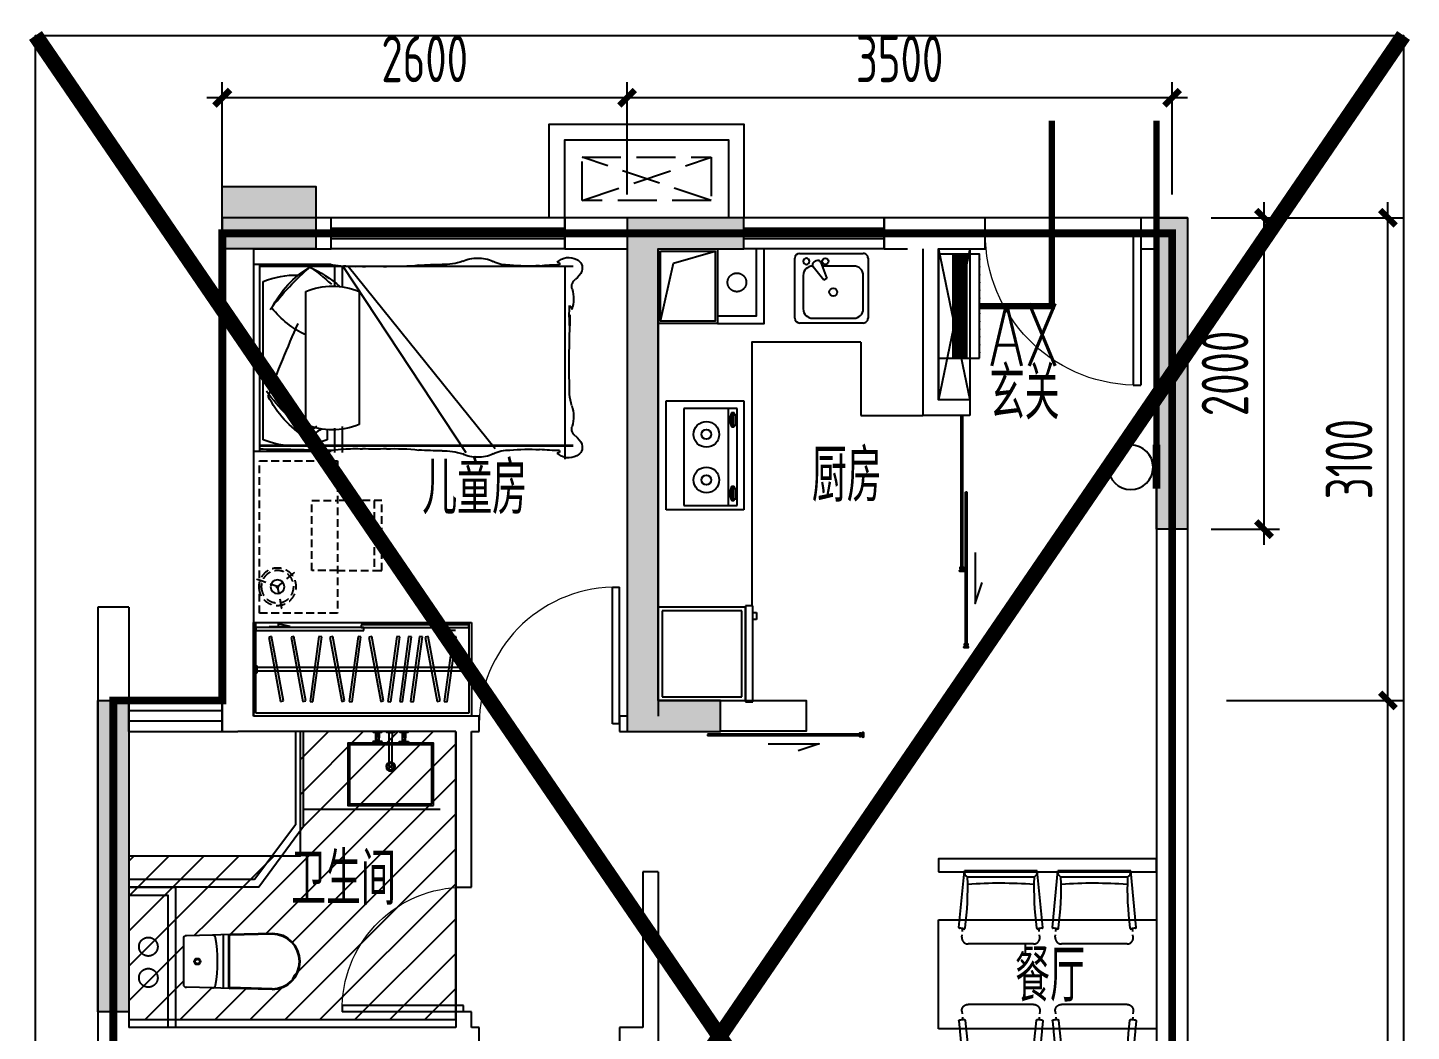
# Model space of a CAD drawing. Header units: millimetres. Extents: x -650 to 31581, y -2936 to 10021.
# Drawn here: x -650 to 8236, y 3575 to 10021 of the extents above; entities that cross this region are included whole.
import ezdxf

# ---------------------------------------------------------------- set-up
doc = ezdxf.new("R2010")
doc.units = ezdxf.units.MM
doc.header["$LTSCALE"] = 1000
for name, pattern in [('1', [0.375, 0.25, -0.125]), ('DASH', [0.35, 0.25, -0.1]), ('PS', [3200, 1500, -200, 1500])]:
    doc.linetypes.add(name, pattern=pattern)
doc.layers.get('0').update_dxf_attribs({"linetype": 'CONTINUOUS'})
doc.layers.get('Defpoints').update_dxf_attribs({"color": 6, "linetype": 'CONTINUOUS'})
for name, color, linetype in [('!PboFF-Lamps', 9, 'CONTINUOUS'), ('0p-洞填充', 1, 'CONTINUOUS'), ('_弱电导线层', 4, 'CONTINUOUS'), ('_弱电设备层', 6, 'CONTINUOUS'), ('_强电导线层', 3, 'CONTINUOUS'), ('_电气辅助层', 5, 'CONTINUOUS'), ('A-Lvtry', 5, 'CONTINUOUS'), ('A-烟气道', 105, 'CONTINUOUS'), ('A-空调室外机', 5, 'DASH'), ('A-降板区域', 251, 'CONTINUOUS'), ('DIM', 3, 'CONTINUOUS'), ('P-Furniture(活动家具)', 134, 'CONTINUOUS'), ('PS', 6, 'PS'), ('PUB_HATCH', 8, 'CONTINUOUS'), ('PUB_TEXT', 7, 'CONTINUOUS'), ('WALL', 2, 'CONTINUOUS'), ('WINDOW', 4, 'CONTINUOUS'), ('剪力墙', 6, 'CONTINUOUS'), ('商业', 2, 'CONTINUOUS'), ('家具', 8, 'CONTINUOUS'), ('栏杆', 142, 'CONTINUOUS'), ('门', 9, 'CONTINUOUS')]:
    doc.layers.add(name, color=color, linetype=linetype)
doc.layers.add('A-area', color=23, linetype='CONTINUOUS', plot=False)
doc.layers.add('A-FUR', color=8, linetype='CONTINUOUS', plot=False)
doc.styles.get("Standard").update_dxf_attribs({"font": 'tssdeng.shx', "bigfont": 'tssdchn.shx'})
doc.styles.add('Z1', font='romans1.shx', dxfattribs={"width": 0.7, "height": 521.964445, "bigfont": 'hztxt.shx'})
doc.styles.add('ZZ', font='tssdeng.shx', dxfattribs={"width": 0.7, "bigfont": 'tssdchn.shx'})
doc.dimstyles.new('TSSD_100_100', dxfattribs={"dimtxt": 300, "dimasz": 100, "dimexe": 100, "dimexo": 250, "dimgap": 100, "dimtad": 1, "dimdec": 0, "dimzin": 0, "dimdsep": 46, "dimtxsty": 'ZZ', "dimblk": 'ARCHTICK', "dimcen": 0, "dimdle": 100, "dimclrd": 256, "dimclrt": 7, "dimadec": 0, "dimazin": 0, "dimtfac": 1, "dimtdec": 0, "dimtix": 1, "dimtmove": 2, "dimatfit": 3, "dimfxl": 0, "dimtolj": 1, "dimtzin": 0, "dimarcsym": 0})

# ---------------------------------------------------------------- blocks, each defined once
blk = doc.blocks.new('u5g')
at = {"color": 8, "linetype": 'DASH', "ltscale": 20}
for p, q in [((10502.8, 151826.4), (10512.8, 151826.4)), ((10512.8, 151826.4), (10512.8, 151776.4)), ((12187.8, 151826.4), (12177.7, 151826.4)), ((12177.7, 151826.4), (12177.7, 151776.4)), ((10502.8, 151776.4), (10512.8, 151776.4)), ((12177.7, 151813.9), (10512.8, 151813.9)), ((12177.7, 151788.9), (10512.8, 151788.9)), ((12187.8, 151776.4), (12177.7, 151776.4))]:
    blk.add_line(p, q, dxfattribs=at)
at = {"color": 8, "ltscale": 20}
for p, q in [((11917.6, 151531.4), (12012.7, 151550.3)), ((12082.8, 151531.4), (11917.6, 151531.4)), ((12012.7, 151550.3), (12012.7, 151531.4)), ((10607.7, 151503.4), (10772.9, 151503.4)), ((10772.9, 151503.4), (10677.8, 151484.5)), ((10677.8, 151484.5), (10677.8, 151503.4))]:
    blk.add_line(p, q, dxfattribs=at)
at = {"linetype": 'DASH', "ltscale": 20}
for points in [[(12207.8, 152126.4), (10482.8, 152126.4), (10482.8, 151476.4), (12207.8, 151476.4)], [(10502.8, 151531.4), (11355.3, 151531.4), (11355.3, 151511.4), (10502.8, 151511.4)], [(11335.3, 151511.4), (12187.8, 151511.4), (12187.8, 151491.4), (11335.3, 151491.4)]]:
    blk.add_lwpolyline(points, close=True, dxfattribs=at)
blk.add_lwpolyline([(12187.8, 151476.4), (12187.8, 152106.4), (10502.8, 152106.4), (10502.8, 151476.4)], dxfattribs=at)
at = {"color": 8, "linetype": 'DASH', "ltscale": 20}
for points in [[(10603.3, 151578.7), (10696.8, 152026.6), (10719.8, 152021.8), (10626.3, 151573.9)], [(10780.1, 151578.7), (10873.6, 152026.6), (10896.6, 152021.8), (10803.1, 151573.9)], [(11001.3, 151572.3), (10930.5, 152024.3), (10953.7, 152028), (11024.5, 151576)], [(11087.5, 151578.7), (11181, 152026.6), (11204, 152021.8), (11110.4, 151573.9)], [(11310.5, 151572.3), (11239.7, 152024.3), (11262.9, 152028), (11333.7, 151576)], [(11396.6, 151578.7), (11490.1, 152026.6), (11513.1, 152021.8), (11419.6, 151573.9)], [(11617.8, 151572.3), (11547, 152024.3), (11570.2, 152028), (11641, 151576)], [(11711, 151572.3), (11640.2, 152024.3), (11663.4, 152028), (11734.2, 151576)], [(11796.6, 151572.3), (11725.8, 152024.3), (11749, 152028), (11819.8, 151576)], [(11842.7, 151578.7), (11936.3, 152026.6), (11959.3, 152021.8), (11865.7, 151573.9)], [(12064, 151572.3), (11993.2, 152024.3), (12016.4, 152028), (12087.2, 151576)]]:
    blk.add_lwpolyline(points, close=True, dxfattribs=at)
blk = doc.blocks.new('QWER34324')
at = {"layer": 'A-FUR'}
for p, q in [((-500, 0), (0, 0)), ((-40, -1200), (-40, 0)), ((-40, 0), (0, 0)), ((0, 0), (0, -1200)), ((-40, -11.5), (-2054.4, -11.5)), ((-40, -11.5), (-2054.4, -11.5)), ((-1999.7, -11.5), (-1999.7, -1251.2)), ((-608.2, -11.5), (-1552.4, -1182.5)), ((-575.1, -11.5), (-1363.6, -1208.2)), ((-570.6, -11.5), (-570.6, -144)), ((-519.8, -11.5), (-519.8, -134.5)), ((-678.3, -172.7), (-678.3, -1028.2)), ((-336.3, -1028.2), (-336.3, -172.7)), ((-63, -1125.7), (-63, -109.1)), ((-570.6, -1040.9), (-570.6, -1208.2)), ((-519.8, -1050.4), (-519.8, -1208.2)), ((-473.4, -1060.8), (-473.4, -1125.7)), ((-40, -1161.5), (-2054.4, -1161.5)), ((-40, -1165.5), (-2054.4, -1165.5)), ((0, -1200), (-500, -1200)), ((0, -1200), (-40, -1200))]:
    blk.add_line(p, q, dxfattribs=at)
for centre, radius, start, end in [((-2050.6, -24), 61.8, 114.65516, 197.05817), ((-2025.4, -60.8), 106, 45.78413, 118.72126), ((-1950.6, -0.8), 16, 93.39574, 183.44183), ((-1636.1, 205.2), 209.3, 267.15615, 297.45765), ((-1447.1, -169), 209.9, 87.96316, 116.12762), ((-1430.8, -151), 192, 63.04698, 92.64916), ((-1225.8, 355.3), 355.3, 250.60635, 272.32801), ((-1221.3, -2275.3), 2275.6, 85.96877, 89.74947), ((-1983, 13.6), 138.4, 203.70607, 231.95597), ((-1965.7, -1216.9), 1215.2, 83.96781, 90.04075), ((-1770.2, 1149.8), 1160.2, 266.64954, 276.11997), ((-909.2, 1295.3), 1309.4, 263.33019, 272.35813), ((-778.2, -1523.7), 1512.6, 87.0776, 92.9224), ((-655.9, 791.2), 805.5, 266.782, 275.59148), ((-480.7, -586.2), 583.8, 86.03666, 99.53314), ((-58.4, -703), 749.3, 113.83469, 131.46224), ((532.5, -1280), 1548.8, 124.57489, 131.88808), ((-774.9, -21402.4), 21401.2, 88.49238, 89.10433), ((-1546.8, -1386.7), 1810.6, 37.31306, 49.42063), ((-689.8, -564.3), 637.9, 26.40883, 59.00025), ((-268.2, -607.5), 539, 67.62117, 92.10241), ((-160, -2948.1), 2939.9, 87.66163, 91.01156), ((-2098.3, -139.8), 53.6, 340.23108, 55.86441), ((-1819.9, -219), 236, 164.99871, 197.18078), ((-507.3, -588.1), 449.1, 67.62117, 112.37883), ((-2002.9, -297.8), 43.4, 129.07345, 167.94605), ((-2962.5, -319.7), 933.9, 354.95264, 3.41649), ((-1219.9, -370.7), 812.7, 176.67233, 181.72422), ((-3003.8, -350.3), 972.9, 356.95871, 1.57587), ((-605.2, 111.5), 625, 295.48, 321.15009), ((-9950.5, -649.5), 7922.3, 358.6733, 1.8401), ((-7673.2, -3674.4), 8087.9, 20.45865, 24.04845), ((-2329.2, -812.3), 299.6, 341.30518, 356.04213), ((-1523.8, 282.7), 1810.6, 309.96455, 322.68694), ((-666.8, -563.7), 637.9, 300.99975, 333.59117), ((-1819.9, -978), 236, 162.81922, 195.00129), ((-2098.3, -1057.2), 53.6, 304.13559, 19.76892), ((-507.3, -612.9), 449.1, 247.62117, 292.37883), ((-35.4, -425), 749.3, 237.46377, 246.16531), ((555.5, 176), 1548.8, 231.63721, 235.42511), ((-2050.6, -1173), 61.8, 162.94183, 245.34484), ((-1983, -1210.6), 138.4, 128.04403, 156.29393), ((-268.2, -627.3), 539, 247.62117, 292.37883), ((-2025.4, -1136.2), 106, 241.27874, 314.21587), ((-1950.6, -1196.2), 16, 176.55817, 266.60426), ((-1965.7, 19.9), 1215.2, 269.95925, 276.03219), ((-1770.2, -2346.8), 1160.2, 83.88003, 93.35046), ((-1636.1, -1402.2), 209.3, 62.54235, 92.84385), ((-1447.1, -1028), 209.9, 243.87238, 272.03684), ((-1430.8, -1046), 192, 267.35084, 296.95302), ((-1225.8, -1552.3), 355.3, 87.67199, 109.39365), ((-1221.3, 1078.3), 2275.6, 270.25053, 274.03123), ((-909.2, -2492.3), 1309.4, 87.64187, 96.66981), ((-778.2, 326.7), 1512.6, 267.0776, 272.9224), ((-655.9, -1988.2), 805.5, 84.40852, 93.218), ((-480.7, -610.8), 583.8, 260.46686, 273.96334), ((-774.9, 20205.4), 21401.2, 270.89567, 271.50762), ((-160, 1751.1), 2939.9, 268.98844, 272.33837)]:
    blk.add_arc(centre, radius, start, end, dxfattribs=at)
blk = doc.blocks.new('chair4')
at = {"ltscale": 20}
for p, q in [((-364.8, 269), (0, 234.3)), ((-388.8, 247), (-371.7, 245.5)), ((-40, 213.8), (-40, -213.8)), ((0, 234.3), (0, -234.3)), ((-388.8, -247), (-371.7, -245.5)), ((-364.8, -269), (0, -234.3))]:
    blk.add_line(p, q, dxfattribs=at)
at = {"linetype": 'DASH', "ltscale": 200}
for p, q in [((-470, 210.5), (-470, -210.5)), ((-426.4, 250.4), (-410.4, 248.9)), ((-426.4, -250.4), (-410.4, -248.9))]:
    blk.add_line(p, q, dxfattribs=at)
at = {"ltscale": 20, "extrusion": (0, 0, -1)}
for centre, major_axis, ratio, start_param, end_param in [((-365.2, 265), (2.83, 2.83), 1, 3.91608, 5.586837), ((-365.9, 237.3), (5.66, -5.66), 1, 0.914477, 2.702691), ((-440.3, 264.1), (50.3, 50.3), 1, 0.774487, 1.131895), ((-124.5, 1886.5), (-1792.2, 85), 0.932857, 4.621064, 4.803714), ((-2032.8, -2.5), (-3, 2384.1), 0.819086, 1.481782, 1.659811), ((-6.5, 197.7), (26.3, 26.3), 1, 4.375488, 5.671939), ((-365.9, -237.3), (5.66, 5.66), 1, 3.580494, 5.368708), ((-440.3, -264.1), (50.3, -50.3), 1, -1.131895, -0.774487), ((-365.2, -265), (2.83, -2.83), 1, 0.696349, 2.367105), ((-124.5, -1886.5), (1792.2, 85), 0.932857, 4.621064, 4.803714), ((-6.5, -197.7), (26.3, 26.3), 1, 2.182042, 3.478494)]:
    blk.add_ellipse(centre, major_axis=major_axis, ratio=ratio, start_param=start_param, end_param=end_param, dxfattribs=at)
at = {"linetype": 'DASH', "ltscale": 200, "extrusion": (0, 0, -1)}
for centre, start_param, end_param in [((-430, 210.5), 3.926991, 5.586837), ((-430, -210.5), 2.267145, 3.926991)]:
    blk.add_ellipse(centre, major_axis=(28.3, 28.3), ratio=1, start_param=start_param, end_param=end_param, dxfattribs=at)
blk = doc.blocks.new('canzhuo01')
for p, q in [((38356.8, 175032.9), (36956.8, 175032.9)), ((38356.8, 174332.9), (38356.8, 175032.9)), ((36956.8, 174332.9), (38356.8, 174332.9))]:
    blk.add_line(p, q)
at = {"extrusion": (0, 0, -1), "xscale": -1, "zscale": -1, "rotation": 270}
for p in [(-37356.8, 175346.8), (-37956.8, 175346.8)]:
    blk.add_blockref('chair4', p, dxfattribs=at)
at = {"xscale": -1, "rotation": 90}
for p in [(37356.8, 174018.9), (37956.8, 174018.9)]:
    blk.add_blockref('chair4', p, dxfattribs=at)
blk = doc.blocks.new('A$C2EEA3612')
at = {"linetype": 'Continuous'}
for p, q in [((-180, 570), (-172.9, 299.7)), ((-175, 570.2), (-168, 299.8)), ((175, 570.2), (168, 299.8)), ((180, 570), (172.9, 299.7)), ((-172.9, 299.7), (-171.1, 240)), ((-163, 295), (163, 295)), ((-163, 290), (163, 290)), ((172.9, 299.7), (171.1, 240)), ((-171.6, 255), (171.6, 255)), ((-171.1, 240), (-169.5, 186.6)), ((-169.5, 186.6), (-165.6, 19.4)), ((169.5, 186.6), (165.6, 19.4)), ((171.1, 240), (169.5, 186.6)), ((-145.6, 0), (145.6, 0))]:
    blk.add_line(p, q, dxfattribs=at)
for radius in [20, 15]:
    blk.add_circle((0, 90), radius, dxfattribs=at)
for centre, radius, start, end in [((0, 570), 180, 0, 180), ((0, 570), 175, 0, 180), ((-163, 300), 10, 181.7534, 270), ((-163, 300), 5, 181.7534, 270), ((163, 300), 5, 270, 358.2466), ((163, 300), 10, 270, 358.2466), ((-149.5, 187.2), 20, 99.85566, 181.7534), ((0, -673.3), 893.4, 80.14434, 99.85566), ((149.5, 187.2), 20, 358.2466, 80.14434), ((-145.6, 20), 20, 181.7534, 270), ((145.6, 20), 20, 270, 358.2466)]:
    blk.add_arc(centre, radius, start, end, dxfattribs=at)
blk = doc.blocks.new('g3wr')
at = {"color": 251}
blk.add_wipeout([(92376.5, 176270.3), (92376.5, 176416), (92376.5, 176561.6), (92382.1, 176575.5), (92395.9, 176581.5), (92459.4, 176583.5), (92576.3, 176580.9), (92666.2, 176588.6), (92736.4, 176588), (92946.5, 176596), (92946.5, 176591), (93056.8, 176558.2), (93056.8, 176558.2), (93126.5, 176416), (93075.6, 176297.8), (92946.5, 176236), (92831.5, 176244.5), (92676.2, 176243), (92576.3, 176251), (92395.9, 176250.4)], dxfattribs=at)
at = {"xscale": -1, "rotation": 270}
blk.add_blockref('A$C2EEA3612', (92376.5, 176416), dxfattribs=at)
blk = doc.blocks.new('zt1')
at = {"layer": 'A-Lvtry', "linetype": 'Continuous'}
for p, q in [((-700, 0), (0, 0)), ((-700, -500), (-700, 0)), ((0, 0), (0, -500)), ((0, -500), (-700, -500))]:
    blk.add_line(p, q, dxfattribs=at)
at = {"layer": 'A-Lvtry'}
for p, q in [((-673.5, -113.1), (-673.5, -455.5)), ((-50.7, -113.1), (-673.5, -113.1)), ((-50.7, -455.5), (-50.7, -113.1)), ((-673.5, -399.8), (-50.7, -399.8)), ((-640.9, -422.1), (-640.8, -433.8)), ((-565.7, -431.5), (-630.4, -431.5)), ((-630.4, -431.5), (-630.4, -448.2)), ((-565.7, -448.2), (-565.7, -431.5)), ((-549.1, -423.2), (-549.1, -433.7)), ((-167.9, -422.1), (-167.8, -433.8)), ((-157.4, -431.5), (-157.4, -448.2)), ((-92.7, -431.5), (-157.4, -431.5)), ((-92.7, -448.2), (-92.7, -431.5)), ((-76.1, -423.2), (-76.1, -433.7)), ((-673.5, -455.5), (-50.7, -455.5)), ((-630.4, -448.2), (-565.7, -448.2)), ((-157.4, -448.2), (-92.7, -448.2))]:
    blk.add_line(p, q, dxfattribs=at)
for points in [[(-549.1, -423.2, 0.259034), (-551, -419.8, 0.076276), (-562.5, -414.9, 0.036515), (-576.1, -412.4, 0.026615), (-594.9, -411.4, 0.026615), (-613.8, -412.4, 0.036515), (-627.3, -414.9, 0.076276), (-638.9, -419.8, 0.259034), (-640.8, -423.2, 0.078462), (-640.6, -424.5, 0.056762)], [(-549.1, -433.7, 0.259034), (-551, -430.3, 0.076276), (-562.5, -425.4, 0.036515), (-576.1, -422.9, 0.026615), (-594.9, -421.9, 0.026615), (-613.8, -422.9, 0.036515), (-627.3, -425.4, 0.076276), (-638.9, -430.3, 0.259034), (-640.8, -433.7, 0.259034), (-638.9, -437.2, 0.056762), (-630.4, -441.2, 0.036515)], [(-565.7, -442.9, 0.008736), (-562.5, -442.1, 0.076276), (-551, -437.2, 0.259034), (-549.1, -433.7, 0.259034)], [(-76.1, -423.2, 0.259034), (-78, -419.8, 0.076276), (-89.5, -414.9, 0.036515), (-103.1, -412.4, 0.026615), (-121.9, -411.4, 0.026615), (-140.8, -412.4, 0.036515), (-154.3, -414.9, 0.076276), (-165.9, -419.8, 0.259034), (-167.8, -423.2, 0.078462), (-167.6, -424.5, 0.056762)], [(-76.1, -433.7, 0.259034), (-78, -430.3, 0.076276), (-89.5, -425.4, 0.036515), (-103.1, -422.9, 0.026615), (-121.9, -421.9, 0.026615), (-140.8, -422.9, 0.036515), (-154.3, -425.4, 0.076276), (-165.9, -430.3, 0.259034), (-167.8, -433.7, 0.259034), (-165.9, -437.2, 0.056762), (-157.4, -441.2, 0.036515)], [(-92.7, -442.9, 0.008736), (-89.5, -442.1, 0.076276), (-78, -437.2, 0.259034), (-76.1, -433.7, 0.259034)]]:
    blk.add_lwpolyline(points, format="xyb", dxfattribs=at)
at = {"layer": 'A-Lvtry', "linetype": 'Continuous'}
for centre, radius in [((-508.4, -258.5), 82.5), ((-215.8, -258.5), 82.5), ((-508.4, -258.5), 31.6), ((-215.8, -258.5), 31.6)]:
    blk.add_circle(centre, radius, dxfattribs=at)
at = {"layer": 'A-Lvtry', "width": 0.8, "flags": 9}
for tag in ['YSIZE', 'XSIZE']:
    blk.add_attdef(tag, (-350, 0), '', height=0.5, dxfattribs=at)
blk = doc.blocks.new('t4')
at = {"layer": 'A-Lvtry'}
for p, q in [((3876514.8, 2551819.5), (3876514.8, 2552229.1)), ((3876545.3, 2552259.6), (3876931.4, 2552259.6)), ((3876819.6, 2552205.6), (3876606.3, 2552205.6)), ((3876961.9, 2552229.1), (3876961.9, 2551819.5)), ((3876545.3, 2552144.6), (3876545.3, 2551880.5)), ((3876790.3, 2552072.2), (3876875.1, 2552142)), ((3876913.8, 2552122.3), (3876905.6, 2552136.5)), ((3876800.4, 2552054.6), (3876790.3, 2552072.2)), ((3876903.3, 2552093.1), (3876800.4, 2552054.6)), ((3876880.6, 2551880.5), (3876880.6, 2552084.6)), ((3876931.4, 2551789), (3876545.3, 2551789)), ((3876606.3, 2551819.5), (3876819.6, 2551819.5))]:
    blk.add_line(p, q, dxfattribs=at)
at = {"layer": 'A-Lvtry', "extrusion": (3.92285e-11, -1.08889e-08, 1)}
for centre, major_axis, start_param, end_param in [((3876545.3, 2552229.1), (-21.6, 21.6, 0), -0.785398, 0.785398), ((3876606.3, 2552144.6), (-43.1, 43.1, 0), -0.785398, 0.785398), ((3876819.6, 2552144.6), (43.1, 43.1, 0), 5.497787, 7.068583), ((3876911.1, 2552185.3), (-14.4, 14.4, 0), 4.712389, 10.995574), ((3876931.4, 2552229.1), (-21.6, 21.6, 0), 3.926991, 5.497787), ((3876888, 2552126.3), (14.4, 14.4, 0), 6.021386, 7.757331), ((3876896.2, 2552112.2), (-14.4, 14.4, 0), 2.714645, 4.45059), ((3876713, 2552012.6), (18, 18, 0), 6.283185283897186, 12.56637059107677), ((3876911.1, 2552063.4), (14.4, 14.4, 0), 6.283185283893945, 12.56637059107353), ((3876606.3, 2551880.5), (-43.1, 43.1, 0), 0.785398, 2.356194), ((3876819.6, 2551880.5), (-43.1, 43.1, 0), 2.356194, 3.926991), ((3876545.3, 2551819.5), (21.6, 21.6, 0), 2.356194, 3.926991), ((3876931.4, 2551819.5), (-21.6, 21.6, 0), 2.356194, 3.926991)]:
    blk.add_ellipse(centre, major_axis=major_axis, ratio=1, start_param=start_param, end_param=end_param, dxfattribs=at)
blk = doc.blocks.new('BX1')
at = {"layer": 'P-Furniture(活动家具)'}
for p, q in [((-560, 8), (-607.7, 8)), ((-607.7, 8), (-607.7, -608)), ((-560, -608), (-560, 8)), ((0, 0), (-560, 0)), ((0, -600), (0, 0)), ((-560, 0), (-560, -600)), ((-631.1, -564.3), (-631.1, -520)), ((-631.1, -520), (-607.7, -520)), ((-607.7, -520), (-607.7, -564.3)), ((-607.7, -564.3), (-631.1, -564.3)), ((-607.7, -608), (-560, -608)), ((-560, -600), (0, -600))]:
    blk.add_line(p, q, dxfattribs=at)
at = {"layer": 'P-Furniture(活动家具)', "color": 251}
for p, q in [((-24, -24), (-536, -24)), ((-536, -24), (-536, -576)), ((-24, -576), (-24, -24)), ((-536, -576), (-24, -576))]:
    blk.add_line(p, q, dxfattribs=at)
blk = doc.blocks.new('A$C12CE3BE6')
at = {"ltscale": 10}
for p, q in [((180, 469), (200, 469)), ((184.5, 442), (184.5, 469)), ((195.5, 442), (195.5, 469)), ((285.2, 469), (265.2, 469)), ((370, 469), (350, 469)), ((354.5, 442), (354.5, 469)), ((365.5, 442), (365.5, 469)), ((220, 412), (160, 412)), ((160, 412), (160, 405)), ((220, 405), (160, 405)), ((180, 412), (180, 435)), ((182.5, 422), (182.5, 442)), ((197.5, 442), (182.5, 442)), ((197.5, 422), (182.5, 422)), ((187, 412), (187, 422)), ((193, 412), (193, 422)), ((197.5, 422), (197.5, 442)), ((200, 412), (200, 435)), ((220, 405), (220, 412)), ((265.2, 260), (265.2, 435)), ((285.2, 260), (285.2, 435)), ((330, 412), (390, 412)), ((330, 405), (330, 412)), ((330, 405), (390, 405)), ((350, 412), (350, 435)), ((352.5, 422), (352.5, 442)), ((352.5, 442), (367.5, 442)), ((352.5, 422), (367.5, 422)), ((357, 412), (357, 422)), ((363, 412), (363, 422)), ((367.5, 422), (367.5, 442)), ((370, 412), (370, 435)), ((390, 412), (390, 405))]:
    blk.add_line(p, q, dxfattribs=at)
for p, q in [((260.9, 235.9), (289.1, 264.1)), ((260.9, 264.1), (289.1, 235.9))]:
    blk.add_line(p, q)
for points in [[(200, 435), (200, 469), (215, 469), (215, 475), (165, 475), (165, 469), (180, 469), (180, 435)], [(285.2, 435), (285.2, 469), (299.8, 469), (299.8, 475), (250.2, 475), (250.2, 469), (265.2, 469), (265.2, 435)], [(370, 435), (370, 469), (385, 469), (385, 475), (335, 475), (335, 469), (350, 469), (350, 435)]]:
    blk.add_lwpolyline(points, dxfattribs=at)
for points in [[(0, 0), (0, 400), (550, 400), (550, 0)], [(10, 10), (10, 390), (540, 390), (540, 10)]]:
    blk.add_lwpolyline(points, close=True)
for centre in [(190, 408.5), (360, 408.5)]:
    blk.add_circle(centre, 3.5, dxfattribs=at)
for radius in [29.1, 20]:
    blk.add_circle((275, 250), radius)
blk.add_arc((275.2, 260), 10, 180, 0, dxfattribs=at)
blk = doc.blocks.new('$DorLib2D$00000001')
for p, q in [((0.45, 0.975), (0.5, 0.975)), ((0.45, 0), (0.45, 0.975)), ((0.5, 0), (0.5, 0.975)), ((0.5, 0), (0.45, 0))]:
    blk.add_line(p, q)
at = {"lineweight": 13}
blk.add_arc((0.475, 0), 0.975, 91.46928, 180, dxfattribs=at)
blk = doc.blocks.new('$TCHSYS$WIN2D')
for p, q in [((-0.5, 0.5), (0.5, 0.5)), ((-0.5, 0.5), (-0.5, -0.5)), ((0.5, 0.5), (0.5, -0.5)), ((0.5, 0.1667), (-0.5, 0.1667)), ((0.5, -0.1667), (-0.5, -0.1667)), ((-0.5, -0.5), (0.5, -0.5))]:
    blk.add_line(p, q)
blk = doc.blocks.new('ktswaj')
at = {"linetype": 'DASH'}
blk.add_lwpolyline([(15990.1, 179082.6), (15990.1, 178253.3), (16268.4, 178253.3), (16268.4, 179082.6)], close=True, dxfattribs=at)
for points in [[(15990.1, 179082.6), (16268.4, 178253.3)], [(15990.1, 178253.3), (16268.4, 179082.6)]]:
    blk.add_lwpolyline(points, dxfattribs=at)
blk = doc.blocks.new('A3ktsjw')
at = {"layer": '栏杆'}
for points in [[(-26114.3, 169534.8), (-26114.3, 170134.8), (-24864.3, 170134.8), (-24864.3, 169534.8)], [(-26014.3, 169534.8), (-26014.3, 170034.8), (-24964.3, 170034.8), (-24964.3, 169534.8)]]:
    blk.add_lwpolyline(points, dxfattribs=at)
at = {"layer": 'A-空调室外机', "extrusion": (0, 0, -1), "zscale": -1, "rotation": 90}
blk.add_blockref('ktswaj', (204157.2, 153655.5), dxfattribs=at)
blk = doc.blocks.new('家用多媒体布线箱')
at = {"layer": '_弱电设备层', "color": 14, "const_width": 100}
blk.add_lwpolyline([(-333.8, 137.6), (333.8, 137.6)], dxfattribs=at)
at = {"layer": '_弱电设备层'}
blk.add_lwpolyline([(-333.8, 263.9), (333.8, 263.9), (333.8, 0), (-333.8, 0)], close=True, dxfattribs=at)
at = {"layer": '_电气辅助层'}
for p in [(-297.6, 263.9), (-247.6, 263.9), (-197.6, 263.9), (-147.6, 263.9), (-97.6, 263.9), (-47.6, 263.9), (2.4, 263.9), (52.4, 263.9), (102.4, 263.9), (152.4, 263.9), (202.4, 263.9), (252.4, 263.9), (302.4, 263.9), (-333.8, 132), (333.8, 132), (-297.6, 0), (-247.6, 0), (-197.6, 0), (-147.6, 0), (-97.6, 0), (-47.6, 0), (2.4, 0), (52.4, 0), (102.4, 0), (152.4, 0), (202.4, 0), (252.4, 0), (302.4, 0)]:
    blk.add_point(p, dxfattribs=at)
blk = doc.blocks.new('可视对讲室内机')
at = {"layer": '_弱电设备层', "const_width": 50}
blk.add_lwpolyline([(-148.8, 0), (148.8, 0)], dxfattribs=at)
at = {"layer": '_弱电设备层'}
blk.add_circle((4, 173.5), 150.4, dxfattribs=at)
at = {"layer": '_电气辅助层'}
for p in [(-148.8, 0), (148.8, 0)]:
    blk.add_point(p, dxfattribs=at)
blk = doc.blocks.new('!pboFF-Reading lamp-H_W_L-T-01')
at = {"linetype": '1', "ltscale": 0.2}
blk.add_wipeout([(-78.8, -61.6), (-75.8, -65.2), (-74.1, -67.1), (-71.9, -69.5), (-70.1, -71.3), (-67.4, -73.9), (-65.5, -75.5), (-63.7, -77.1), (-54.2, -84), (-54.2, -84), (-40.3, -91.5), (-33.3, -94.3), (-25.5, -96.7), (-18, -98.4), (-9.2, -99.6), (0, -100), (7.1, -99.7), (17.7, -98.4), (26.7, -96.4), (34.7, -93.8), (42.5, -90.5), (50.8, -86.1), (58.1, -81.4), (69.1, -72.3), (74.8, -66.4), (79.3, -61), (85.6, -51.7), (92.7, -37.5), (95.8, -28.6), (97.4, -22.7), (99.6, -9.4), (100, 0), (99.5, 9.8), (97.8, 20.9), (95.5, 29.8), (92.5, 38.1), (89.1, 45.4), (79.4, 60.8), (68.7, 72.6), (61.2, 79.1), (50.8, 86.1), (36.9, 92.9), (28.1, 96), (16.5, 98.6), (9.6, 99.5), (-13.9, 99), (-21.4, 97.7), (-21.4, 97.7), (-32.7, 94.5), (-40.5, 91.4), (-49, 87.2), (-54.1, 84.1), (-62.7, 77.9), (-77, 63.8), (-82.8, 56), (-87, 49.3), (-90.6, 42.3), (-94.5, 32.8), (-97.9, 20.6), (-99.7, 7.4), (-100, 0), (-99.3, -12), (-98.4, -18), (-96.4, -26.5), (-93.7, -35), (-89.1, -45.4)], dxfattribs=at).dxf.layer = '家具'
at = {"layer": '!PboFF-Lamps'}
blk.add_circle((0, 0), 36.7, dxfattribs=at)
at = {"layer": '家具', "linetype": '1', "ltscale": 0.2}
for p, q in [((4.4, -7.7), (-62, 107.4)), ((4.4, 7.7), (-61.5, -106.5)), ((-8.9, 0), (123.2, 0))]:
    blk.add_line(p, q, dxfattribs=at)
at = {"layer": '家具', "const_width": 4.44}
for points in [[(-47.8, 82.8), (-61.4, 106.3)], [(94.8, 0), (121.9, 0)], [(-47.3, -81.9), (-60.8, -105.4)]]:
    blk.add_lwpolyline(points, dxfattribs=at)
at = {"layer": '家具', "linetype": '1', "ltscale": 0.2}
for radius in [100, 86.7]:
    blk.add_circle((0, 0), radius, dxfattribs=at)
blk = doc.blocks.new('_ArchTick')
at = {"color": 0, "linetype": 'ByBlock', "const_width": 0.4}
blk.add_lwpolyline([(-0.5, -0.5), (0.5, 0.5)], dxfattribs=at)
blk = doc.blocks.new('*D27')
at = {"layer": 'Defpoints', "color": 0, "transparency": 16777216}
for p in [(6700, 8800), (6700, 6800), (7289.9, 6800)]:
    blk.add_point(p, dxfattribs=at)
at = {"layer": 'DIM', "lineweight": -2, "transparency": 16777216}
blk.add_line((7289.9, 8900), (7289.9, 6700), dxfattribs=at)
at = {"layer": 'DIM', "color": 0, "lineweight": -2, "transparency": 16777216}
for p, q in [((6950, 8800), (7389.9, 8800)), ((6950, 6800), (7389.9, 6800))]:
    blk.add_line(p, q, dxfattribs=at)
at = {"layer": 'DIM', "lineweight": -2, "transparency": 16777216, "xscale": 100, "yscale": 100, "zscale": 100}
for p, rotation in [((7289.9, 8800), 90), ((7289.9, 6800), 270)]:
    blk.add_blockref('_ArchTick', p, dxfattribs=dict(at, rotation=rotation))
at = {"layer": 'DIM', "color": 7, "transparency": 16777216, "insert": (7039.9, 7800), "char_height": 300, "attachment_point": 5, "rotation": 90, "style": 'ZZ'}
blk.add_mtext('\\A1;2000', dxfattribs=at)
blk = doc.blocks.new('*D31')
at = {"layer": 'Defpoints', "color": 0, "transparency": 16777216}
for p in [(6800, 5700), (8086.5, 5700), (6800, 0)]:
    blk.add_point(p, dxfattribs=at)
at = {"layer": 'DIM', "lineweight": -2, "transparency": 16777216}
blk.add_line((8086.5, -100), (8086.5, 5800), dxfattribs=at)
at = {"layer": 'DIM', "color": 0, "lineweight": -2, "transparency": 16777216}
for p, q in [((7050, 5700), (8186.5, 5700)), ((7050, 0), (8186.5, 0))]:
    blk.add_line(p, q, dxfattribs=at)
at = {"layer": 'DIM', "lineweight": -2, "transparency": 16777216, "xscale": 100, "yscale": 100, "zscale": 100}
for p, rotation in [((8086.5, 5700), 90), ((8086.5, 0), 270)]:
    blk.add_blockref('_ArchTick', p, dxfattribs=dict(at, rotation=rotation))
at = {"layer": 'DIM', "color": 7, "transparency": 16777216, "insert": (7836.5, 2850), "char_height": 300, "attachment_point": 5, "rotation": 90, "style": 'ZZ'}
blk.add_mtext('\\A1;5700', dxfattribs=at)
blk = doc.blocks.new('*D32')
at = {"layer": 'Defpoints', "color": 0, "transparency": 16777216}
for p in [(3200, 9570.6), (3200, 8700), (6700, 8700)]:
    blk.add_point(p, dxfattribs=at)
at = {"layer": 'DIM', "color": 0, "lineweight": -2, "transparency": 16777216}
for p, q in [((3200, 8950), (3200, 9670.6)), ((6700, 8950), (6700, 9670.6))]:
    blk.add_line(p, q, dxfattribs=at)
at = {"layer": 'DIM', "lineweight": -2, "transparency": 16777216}
blk.add_line((6800, 9570.6), (3100, 9570.6), dxfattribs=at)
at = {"layer": 'DIM', "lineweight": -2, "transparency": 16777216, "xscale": 100, "yscale": 100, "zscale": 100, "rotation": 180}
blk.add_blockref('_ArchTick', (3200, 9570.6), dxfattribs=at)
at = {"layer": 'DIM', "lineweight": -2, "transparency": 16777216, "xscale": 100, "yscale": 100, "zscale": 100}
blk.add_blockref('_ArchTick', (6700, 9570.6), dxfattribs=at)
at = {"layer": 'DIM', "color": 7, "transparency": 16777216, "insert": (4950, 9820.6), "char_height": 300, "attachment_point": 5, "style": 'ZZ'}
blk.add_mtext('\\A1;3500', dxfattribs=at)
blk = doc.blocks.new('*D33')
at = {"layer": 'Defpoints', "color": 0, "transparency": 16777216}
for p in [(600, 9570.6), (600, 8700), (3200, 8700)]:
    blk.add_point(p, dxfattribs=at)
at = {"layer": 'DIM', "color": 0, "lineweight": -2, "transparency": 16777216}
for p, q in [((600, 8950), (600, 9670.6)), ((3200, 8950), (3200, 9670.6))]:
    blk.add_line(p, q, dxfattribs=at)
at = {"layer": 'DIM', "lineweight": -2, "transparency": 16777216}
blk.add_line((3300, 9570.6), (500, 9570.6), dxfattribs=at)
at = {"layer": 'DIM', "lineweight": -2, "transparency": 16777216, "xscale": 100, "yscale": 100, "zscale": 100, "rotation": 180}
blk.add_blockref('_ArchTick', (600, 9570.6), dxfattribs=at)
at = {"layer": 'DIM', "lineweight": -2, "transparency": 16777216, "xscale": 100, "yscale": 100, "zscale": 100}
blk.add_blockref('_ArchTick', (3200, 9570.6), dxfattribs=at)
at = {"layer": 'DIM', "color": 7, "transparency": 16777216, "insert": (1900, 9820.6), "char_height": 300, "attachment_point": 5, "style": 'ZZ'}
blk.add_mtext('\\A1;2600', dxfattribs=at)
blk = doc.blocks.new('*D34')
at = {"layer": 'Defpoints', "color": 0, "transparency": 16777216}
for p in [(6800, 8800), (8086.5, 8800), (6800, 5700)]:
    blk.add_point(p, dxfattribs=at)
at = {"layer": 'DIM', "lineweight": -2, "transparency": 16777216}
blk.add_line((8086.5, 5600), (8086.5, 8900), dxfattribs=at)
at = {"layer": 'DIM', "color": 0, "lineweight": -2, "transparency": 16777216}
for p, q in [((7050, 8800), (8186.5, 8800)), ((7050, 5700), (8186.5, 5700))]:
    blk.add_line(p, q, dxfattribs=at)
at = {"layer": 'DIM', "lineweight": -2, "transparency": 16777216, "xscale": 100, "yscale": 100, "zscale": 100}
for p, rotation in [((8086.5, 8800), 90), ((8086.5, 5700), 270)]:
    blk.add_blockref('_ArchTick', p, dxfattribs=dict(at, rotation=rotation))
at = {"layer": 'DIM', "color": 7, "transparency": 16777216, "insert": (7836.5, 7250), "char_height": 300, "attachment_point": 5, "rotation": 90, "style": 'ZZ'}
blk.add_mtext('\\A1;3100', dxfattribs=at)

msp = doc.modelspace()

# ---------------------------------------------------------------- hatches: boundary and pattern name
at = {"layer": 'A-降板区域'}
h = msp.add_hatch(dxfattribs=at)
h.set_pattern_fill('ANSI31', color=256, scale=100)
h.set_pattern_definition([(45, (30413.71, -137788.34), (-112.2532, 112.2532), [])])
h.paths.add_polyline_path([(2100, 5500), (1100, 5500), (1100, 4800), (1100, 4700), (0, 4700), (0, 3650), (2100, 3650)])
at = {"layer": 'PUB_HATCH'}
for points in [[(600, 9000), (1200, 9000), (1200, 8600), (600, 8600)], [(3800, 5700), (3400, 5700), (3400, 8600), (3950, 8600), (3950, 8800), (3200, 8800), (3200, 5500), (3400, 5500), (3800, 5500)], [(6600, 8800), (6800, 8800), (6800, 6800), (6600, 6800), (6600, 8600)], [(-200, 5700), (0, 5700), (0, 3700), (-200, 3700), (-200, 5500)]]:
    msp.add_hatch(color=256, dxfattribs=at).paths.add_polyline_path(points)
at = {"layer": '门'}
h = msp.add_hatch(dxfattribs=at)
h.set_pattern_fill('!PYH_GALSSC', color=250, scale=10, angle=360, style=0)
h.set_pattern_definition([(315, (3599.883, 5964.405), (-9.9999, -9.9999), []), (225, (3599.883, 5964.405), (-9.9999, 9.9999), [])])
h.paths.add_polyline_path([(5346.7, 7530), (5352.7, 7530), (5354.7, 7528), (5354.7, 6550.8), (5352.7, 6548.8), (5346.7, 6548.8), (5344.7, 6550.8), (5344.7, 7528)])
h = msp.add_hatch(dxfattribs=at)
h.set_pattern_fill('!PYH_GALSSC', color=250, scale=10, angle=360, style=0)
h.set_pattern_definition([(315, (3627.664, 5473.805), (-9.9999, -9.9999), []), (225, (3627.664, 5473.805), (-9.9999, 9.9999), [])])
h.paths.add_polyline_path([(5374.5, 7039.4), (5380.5, 7039.4), (5382.5, 7037.4), (5382.5, 6060.2), (5380.5, 6058.2), (5374.5, 6058.2), (5372.5, 6060.2), (5372.5, 7037.4)])
h = msp.add_hatch(dxfattribs=at)
h.set_pattern_fill('!PYH_GALSSC', color=250, scale=10, angle=360, style=0)
h.set_pattern_definition([(315, (3527.943, 5473.805), (-9.9999, -9.9999), []), (225, (3527.943, 5473.805), (-9.9999, 9.9999), [])])
h.paths.add_polyline_path([(3717.1, 5481.8), (3717.1, 5475.8), (3719.1, 5473.8), (4696.3, 5473.8), (4698.3, 5475.8), (4698.3, 5481.8), (4696.3, 5483.8), (3719.1, 5483.8)])

# ---------------------------------------------------------------- linework, layer by layer
at = {"layer": '0p-洞填充', "elevation": 0}
msp.add_lwpolyline([(3800, 5700), (4350, 5700), (4350, 5502.6), (3800, 5502.6)], close=True, dxfattribs=at)
at = {"layer": '0p-洞填充'}
msp.add_lwpolyline([(5200, 4600), (6600, 4600), (6600, 4683.4), (5200, 4683.4)], close=True, dxfattribs=at)
at = {"layer": '_强电导线层', "const_width": 40}
for points in [[(5928, 9423.3), (5928, 8231.8), (5463.6, 8231.8)], [(6600, 7343.2), (6600, 9423.3)]]:
    msp.add_lwpolyline(points, dxfattribs=at)
at = {"layer": 'A-FUR'}
for p, q in [((5200, 8600), (5400, 7630)), ((5400, 8600), (5200, 7630))]:
    msp.add_line(p, q, dxfattribs=at)
msp.add_lwpolyline([(5400, 7630), (5200, 7630), (5200, 8600), (5400, 8600)], close=True, dxfattribs=at)
at = {"layer": 'A-Lvtry', "ltscale": 3}
for p, q in [((4700, 8000), (4700, 7530)), ((4700, 7530), (5100, 7530)), ((1121.4, 5002.3), (2000.1, 5002.3))]:
    msp.add_line(p, q, dxfattribs=at)
for points in [[(4700, 8000), (4000.1, 8000), (4000.1, 6308), (4000.1, 6308)], [(0, 4502.3), (835.5, 4502.3), (1121.4, 4892), (1121.4, 5500)], [(0, 4552.3), (806.8, 4552.3), (1071.4, 4905.5), (1071.4, 5500)]]:
    msp.add_lwpolyline(points, dxfattribs=at)
at = {"layer": 'A-烟气道'}
for points in [[(3400, 8600), (3780, 8600), (3780, 8120), (3400, 8120)], [(3415, 8585), (3765, 8585), (3765, 8135), (3415, 8135)]]:
    msp.add_lwpolyline(points, close=True, dxfattribs=at)
msp.add_lwpolyline([(3415, 8135), (3497.9, 8507.9), (3765, 8585)], dxfattribs=at)
at = {"layer": 'A-降板区域'}
msp.add_lwpolyline([(2100, 5500), (1100, 5500), (1100, 4800), (1100, 4700), (0, 4700), (0, 3650), (2100, 3650)], close=True, dxfattribs=at)
at = {"layer": 'PS', "ltscale": 0.5}
for centre in [(3905, 8385), (125, 4118.4), (125, 3918.4)]:
    msp.add_circle(centre, 60, dxfattribs=at)
at = {"layer": 'WALL'}
for p, q in [((600, 8800), (600, 5700)), ((1300, 8800), (600, 8800)), ((1300, 8600), (1300, 8800)), ((3300, 8800), (2800, 8800)), ((2800, 8800), (2800, 8600)), ((3950.1, 8800), (3300, 8800)), ((3950.1, 8600), (3950.1, 8800)), ((5100, 8800), (4850.1, 8800)), ((4850.1, 8800), (4850.1, 8600)), ((5500, 8800), (5100, 8800)), ((5500, 8600), (5500, 8800)), ((6800, 8800), (6500, 8800)), ((6500, 8800), (6500, 8600)), ((6800, 8800), (6800, -100)), ((800, 8600), (800, 5600)), ((800, 8600), (1300, 8600)), ((2800, 8600), (3200, 8600)), ((3200, 8600), (3200, 5600)), ((3400, 8600), (3400, 5600)), ((3400, 8600), (3950.1, 8600)), ((4850.1, 8600), (5000, 8600)), ((5100, 8600), (5100, 7530)), ((5200, 8600), (5200, 7630)), ((5200, 8600), (5500, 8600)), ((6500, 8600), (6600, 8600)), ((6600, 8600), (6600, 0)), ((5393.4, 7630), (5200, 7630)), ((5400, 7630), (5400, 7530)), ((5400, 7530), (5100, 7530)), ((-200, 6300), (-200, 5600)), ((0, 6300), (-200, 6300)), ((0, 6300), (0, 5700)), ((0, 5700), (0, 5500)), ((600, 5700), (600, 5500)), ((-200, 5600), (-200, 3600)), ((2200, 5600), (800, 5600)), ((2250, 5600), (2200, 5600)), ((2250, 5500), (2250, 5600)), ((3200, 5600), (3150, 5600)), ((3150, 5600), (3150, 5500)), ((0, 5500), (0, 3600)), ((600, 5500), (700, 5500)), ((2100, 5500), (700, 5500)), ((2100, 5500), (2100, 4500)), ((2200, 4500), (2200, 5500)), ((2200, 5500), (2250, 5500)), ((3150, 5500), (3300, 5500)), ((3300, 4600), (3300, 3600)), ((3400, 4600), (3300, 4600)), ((3400, 4600), (3400, 3600)), ((2100, 4500), (2200, 4500)), ((2200, 3700), (2100, 3700)), ((2100, 3700), (2100, 3600)), ((2200, 3600), (2200, 3700)), ((-200, 3600), (-200, -200)), ((2100, 3600), (0, 3600)), ((2250, 3600), (2200, 3600)), ((2250, 3500), (2250, 3600)), ((3300, 3600), (3150, 3600)), ((3150, 3600), (3150, 3500)), ((3400, 3600), (3400, 0))]:
    msp.add_line(p, q, dxfattribs=at)
for points in [[(3780, 8120), (4080, 8120), (4080, 8600)], [(3780, 8170), (4030, 8170), (4030, 8600)], [(0, 4500), (300, 4500), (300, 3600)], [(0, 4450), (250, 4450), (250, 3600)]]:
    msp.add_lwpolyline(points, dxfattribs=at)
at = {"layer": 'WINDOW'}
for p, q in [((6500, 8800, 0), (5500, 8800, 0)), ((2100, 4500), (2100, 3700))]:
    msp.add_line(p, q, dxfattribs=at)
at = {"layer": '剪力墙', "elevation": 0}
for points in [[(600, 9000), (1200, 9000), (1200, 8600), (600, 8600)], [(3800, 5700), (3400, 5700), (3400, 8600), (3950, 8600), (3950, 8800), (3200, 8800), (3200, 5500), (3400, 5500), (3800, 5500)], [(6600, 8800), (6800, 8800), (6800, 6800), (6600, 6800), (6600, 8600)], [(-200, 5700), (0, 5700), (0, 3700), (-200, 3700), (-200, 5500)]]:
    msp.add_lwpolyline(points, close=True, dxfattribs=at)
for points in [[(800, 8600), (800, 8600)], [(6600, 8600), (6600, 8600)], [(-200, 5500), (-200, 5500)]]:
    msp.add_lwpolyline(points, dxfattribs=at)
at = {"layer": '家具', "linetype": '1', "ltscale": 0.2}
for points in [[(1339.5, 6533.7), (1174.8, 6533.7), (1174.8, 6983.7), (1339.5, 6983.7)], [(1339.5, 6533.7), (1624.8, 6533.7), (1624.8, 6983.7), (1339.5, 6983.7)]]:
    msp.add_lwpolyline(points, dxfattribs=at)
msp.add_lwpolyline([(1574.8, 6533.7), (1624.8, 6533.7), (1624.8, 6983.7), (1574.8, 6983.7)], close=True, dxfattribs=at)
at = {"layer": '门', "color": 250}
for p, q in [((5342.5, 6531.2), (5356.9, 6547.6)), ((5342.5, 6547.6), (5356.1, 6531.2)), ((5370.2, 6040.6), (5384.7, 6057)), ((5370.3, 6057), (5383.9, 6040.6)), ((4715.9, 5486.1), (4699.5, 5471.6)), ((4699.5, 5486), (4715.9, 5472.4))]:
    msp.add_line(p, q, dxfattribs=at)
at = {"layer": '门'}
for points in [[(5346.7, 7530), (5352.7, 7530), (5354.7, 7528), (5354.7, 6550.8), (5352.7, 6548.8), (5346.7, 6548.8), (5344.7, 6550.8), (5344.7, 7528)], [(5374.5, 7039.4), (5380.5, 7039.4), (5382.5, 7037.4), (5382.5, 6060.2), (5380.5, 6058.2), (5374.5, 6058.2), (5372.5, 6060.2), (5372.5, 7037.4)], [(3717.1, 5481.8), (3717.1, 5475.8), (3719.1, 5473.8), (4696.3, 5473.8), (4698.3, 5475.8), (4698.3, 5481.8), (4696.3, 5483.8), (3719.1, 5483.8)]]:
    msp.add_lwpolyline(points, close=True, dxfattribs=at)
for points in [[(5435.9, 6650), (5435.9, 6323.3), (5479.9, 6458.4)], [(5364.7, 6530), (5334.7, 6530), (5334.7, 6535), (5341.7, 6535), (5341.7, 6545), (5338.7, 6545), (5338.7, 6555), (5343.7, 6555)], [(5334.7, 6530), (5364.7, 6530), (5364.7, 6535), (5357.7, 6535), (5357.7, 6545), (5360.7, 6545), (5360.7, 6555), (5355.7, 6555), (5355.7, 6548.8), (5343.7, 6548.8), (5343.7, 6553.8)], [(5363.5, 6531.2), (5335.9, 6531.2), (5335.9, 6533.8), (5342.9, 6533.8), (5342.9, 6546.2), (5339.9, 6546.2), (5339.9, 6553.8), (5342.5, 6553.8), (5342.5, 6547.6), (5356.9, 6547.6), (5356.9, 6553.8), (5359.5, 6553.8), (5359.5, 6546.2), (5356.5, 6546.2), (5356.5, 6533.8), (5363.5, 6533.8), (5363.5, 6531.2), (5335.9, 6531.2)], [(5343.7, 6553.8), (5343.7, 6555)], [(5392.5, 6039.4), (5362.5, 6039.4), (5362.5, 6044.4), (5369.5, 6044.4), (5369.5, 6054.4), (5366.5, 6054.4), (5366.5, 6064.4), (5371.5, 6064.4)], [(5362.5, 6039.4), (5392.5, 6039.4), (5392.5, 6044.4), (5385.5, 6044.4), (5385.5, 6054.4), (5388.5, 6054.4), (5388.5, 6064.4), (5383.5, 6064.4), (5383.5, 6058.2), (5371.5, 6058.2), (5371.5, 6063.2)], [(5391.3, 6040.6), (5363.7, 6040.6), (5363.7, 6043.2), (5370.7, 6043.2), (5370.7, 6055.6), (5367.7, 6055.6), (5367.7, 6063.2), (5370.3, 6063.2), (5370.3, 6057), (5384.7, 6057), (5384.7, 6063.2), (5387.3, 6063.2), (5387.3, 6055.6), (5384.3, 6055.6), (5384.3, 6043.2), (5391.3, 6043.2), (5391.3, 6040.6), (5363.7, 6040.6)], [(5371.5, 6063.2), (5371.5, 6064.4)], [(4717.1, 5463.8), (4717.1, 5493.8), (4712.1, 5493.8), (4712.1, 5486.8), (4702.1, 5486.8), (4702.1, 5489.8), (4692.1, 5489.8), (4692.1, 5484.8)], [(4717.1, 5493.8), (4717.1, 5463.8), (4712.1, 5463.8), (4712.1, 5470.8), (4702.1, 5470.8), (4702.1, 5467.8), (4692.1, 5467.8), (4692.1, 5472.8), (4698.3, 5472.8), (4698.3, 5484.8), (4693.3, 5484.8)], [(4693.3, 5484.8), (4692.1, 5484.8)], [(4715.9, 5465), (4715.9, 5492.6), (4713.3, 5492.6), (4713.3, 5485.6), (4700.9, 5485.6), (4700.9, 5488.6), (4693.3, 5488.6), (4693.3, 5486), (4699.5, 5486), (4699.5, 5471.6), (4693.3, 5471.6), (4693.3, 5469), (4700.9, 5469), (4700.9, 5472), (4713.3, 5472), (4713.3, 5465), (4715.9, 5465), (4715.9, 5492.6)], [(4106.6, 5420.4), (4433.3, 5420.4), (4298.2, 5376.4)]]:
    msp.add_lwpolyline(points, dxfattribs=at)

# ---------------------------------------------------------------- block references
at = {"layer": '_弱电导线层'}
for name, p, xscale, yscale, zscale, rotation in [('家用多媒体布线箱', (5200, 8231.8), -0.9988584476523101, 0.9988584476523101, 0.99885844765231, 270), ('可视对讲室内机', (6600, 7201.4), -0.9524745978415012, 0.9524745978415012, 0.9524745978415012, 90)]:
    msp.add_blockref(name, p, dxfattribs=dict(at, xscale=xscale, yscale=yscale, zscale=zscale, rotation=rotation))
at = {"layer": 'A-area'}
msp.add_blockref('A3ktsjw', (28814.3, -160734.8), dxfattribs=at)
at = {"layer": 'A-FUR', "extrusion": (0, 0, -1), "xscale": 0.8116000001318753, "yscale": 0.9231000000145286, "zscale": -1, "rotation": 180}
msp.add_blockref('u5g', (7707.8, 146027.9), dxfattribs=at)
at = {"layer": 'A-FUR', "xscale": -1}
msp.add_blockref('canzhuo01', (43556.8, -170740.9), dxfattribs=at)
at = {"layer": 'A-Lvtry', "extrusion": (-1.08889e-08, 3.92285e-11, 1), "rotation": 90.0000013340213}
msp.add_blockref('zt1', (3450.3, 7624.6, 0), dxfattribs=at)
at = {"layer": 'A-Lvtry', "extrusion": (3.92285e-11, 1.08889e-08, 1), "rotation": 180}
msp.add_blockref('BX1', (3400, 5700, 0), dxfattribs=at)
at = {"layer": 'A-Lvtry', "ltscale": 3, "extrusion": (0, 0, -1), "zscale": -1}
msp.add_blockref('A$C12CE3BE6', (-1956.5, 5025), dxfattribs=at)
at = {"layer": 'WALL', "extrusion": (0, 0, -1), "zscale": -1}
msp.add_blockref('QWER34324', (-800, 8500), dxfattribs=at)
at = {"layer": 'WINDOW'}
for name, p, xscale, yscale, zscale, rotation in [('$TCHSYS$WIN2D', (2050, 8700), 1500, 200, 1500, 180), ('$TCHSYS$WIN2D', (4400.1, 8700), 900, 200, 900, 180), ('$DorLib2D$00000001', (6000, 8700), -1000, 1000, -1000, 180), ('$DorLib2D$00000001', (2700, 5550), -900, -900, -900, 180), ('$TCHSYS$WIN2D', (300, 5600), -600, 200, -600, 180), ('$DorLib2D$00000001', (2150, 4100), 800, -800, 800, 270)]:
    msp.add_blockref(name, p, dxfattribs=dict(at, xscale=xscale, yscale=yscale, zscale=zscale, rotation=rotation))
at = {"layer": '商业', "rotation": 90}
msp.add_blockref('t4', (2556536.3, -3868390.9), dxfattribs=at)

# ---------------------------------------------------------------- texts
at = {"layer": '_强电导线层', "style": 'Z1', "width": 0.7}
msp.add_text('AX', height=400.06, dxfattribs=at).set_placement((5529.3, 7848.3))
at = {"layer": 'PUB_TEXT', "width": 0.7}
for s, p in [('玄关', (5528.2, 7504.2)), ('厨房', (4386.3, 6976)), ('儿童房', (1884.1, 6896)), ('卫生间', (1041.4, 4385.8)), ('餐厅', (5691.5, 3765.1))]:
    msp.add_text(s, height=337.59, dxfattribs=at).set_placement(p)

# ---------------------------------------------------------------- dimensions: what is measured, and where the dimension line sits
at = {"layer": 'DIM'}
for base, p1, p2, picture, middle in [((600, 9570.6), (3200, 8700), (600, 8700), '*D33', (1900, 9820.6)), ((3200, 9570.6), (6700, 8700), (3200, 8700), '*D32', (4950, 9820.6))]:
    dim = msp.add_linear_dim(base=base, p1=p1, p2=p2, dimstyle='TSSD_100_100', dxfattribs=at)
    dim.commit()
    dim.dimension.update_dxf_attribs({"geometry": picture, "text_midpoint": middle})
for base, p1, p2, picture, middle in [((7289.9, 6800), (6700, 8800), (6700, 6800), '*D27', (7039.9, 7800)), ((8086.5, 8800), (6800, 5700), (6800, 8800), '*D34', (7836.5, 7250)), ((8086.5, 5700), (6800, 0), (6800, 5700), '*D31', (7836.5, 2850))]:
    dim = msp.add_linear_dim(base=base, p1=p1, p2=p2, angle=90, dimstyle='TSSD_100_100', dxfattribs=at)
    dim.commit()
    dim.dimension.update_dxf_attribs({"geometry": picture, "text_midpoint": middle})

# ---------------------------------------------------------------- next in the draw order: block references
at = {"layer": 'A-Lvtry', "ltscale": 3, "extrusion": (0, 0, -1), "zscale": -1, "rotation": 180}
msp.add_blockref('g3wr', (92026.5, 180439.5), dxfattribs=at)
at = {"layer": '家具', "linetype": '1', "ltscale": 0.2, "xscale": -1.200000000028298, "yscale": 1.199999999953434, "zscale": 1.2, "rotation": 100.2986147809796}
msp.add_blockref('!pboFF-Reading lamp-H_W_L-T-01', (954.5, 6430.4), dxfattribs=at)

# ---------------------------------------------------------------- next in the draw order: linework, layer by layer
at = {"const_width": 50}
msp.add_lwpolyline([(6700, -1700), (6700, 8700), (600, 8700), (600, 5700), (-100, 5700), (-100, -100), (3300, -100), (3300, -1700), (6700, -1700)], dxfattribs=at)
at = {"layer": 'Defpoints'}
msp.add_lwpolyline([(-600, -2885.7), (-600, 9970.6), (8186.5, 9970.6), (8186.5, -2885.7)], close=True, dxfattribs=at)
at = {"layer": 'PUB_TEXT', "color": 1, "const_width": 100}
for points in [[(-600, 9970.6), (8186.5, -2885.7)], [(-600, -2885.7), (8186.5, 9970.6)]]:
    msp.add_lwpolyline(points, dxfattribs=at)
at = {"layer": '家具', "linetype": '1', "ltscale": 0.2}
msp.add_lwpolyline([(839.5, 6259.7), (839.5, 7239.7), (1339.5, 7239.7), (1339.5, 6259.7)], close=True, dxfattribs=at)

doc.saveas('drawing.dxf')
